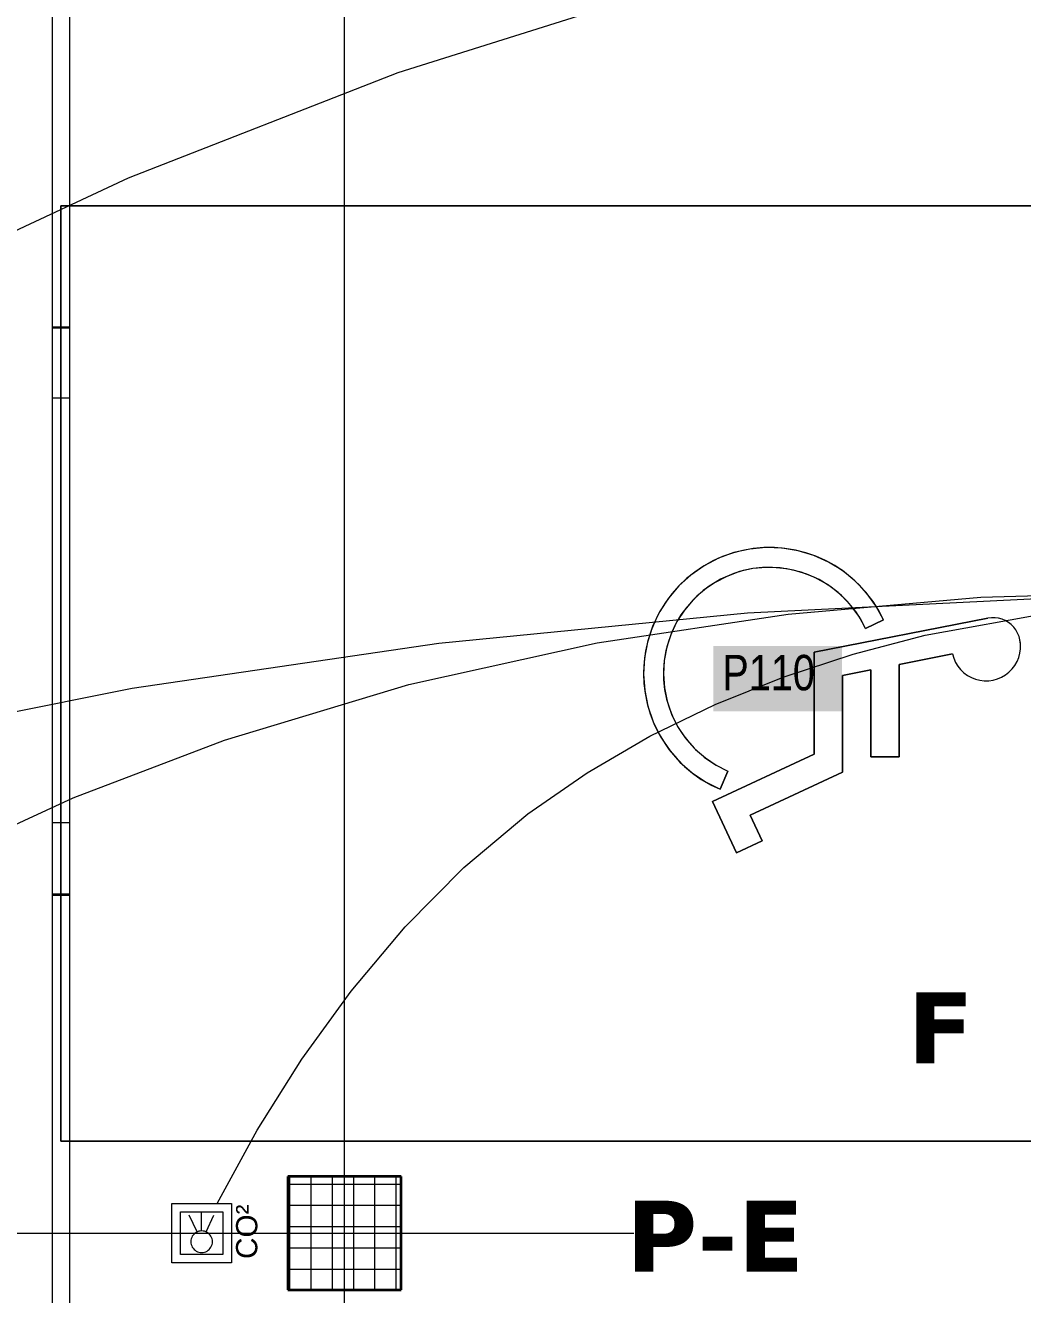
# Model space of a CAD drawing. Extents: x -1067 to 613, y -179 to 712.
# Drawn here: x -187.6 to -117.2, y 95.5 to 185.1 of the extents above; entities that cross this region are included whole.
import ezdxf
from ezdxf.lldxf.tags import DXFTag

# ---------------------------------------------------------------- set-up
doc = ezdxf.new("R2010")
doc.units = 0
doc.layers.get('0').update_dxf_attribs({"lineweight": 13})
for name, color, linetype, lineweight in [('C-PRKG-____-IDEN', 7, 'Continuous', 5), ('C-PRKG-____-OTLN', 7, 'Continuous', 9), ('S-COLS-____-MCUT', 7, 'Continuous', 35), ('S-COLS-____-OTLN', 7, 'Continuous', 9), ('S-GRID-____-OTLN', 7, 'Continuous', 5)]:
    doc.layers.add(name, color=color, linetype=linetype, lineweight=lineweight)
for name, color, linetype, lineweight, true_color in [('EL01_WAN_CO-Anlage', 7, 'Continuous', 13, 0x993300), ('EL01_WAN_Leitung_HLKS', 5, 'Continuous', 13, 0x0000ff), ('EL01_WAN_Leitung_Notbeleuchtung', 7, 'Continuous', 13, 0x009900), ('EL01_WAN_Leuchten', 7, 'Continuous', 13, 0x0080ff), ('EL01_WAN_Licht', 7, 'Continuous', 13, 0x0080ff), ('S-GRID-____-IDEN', 7, 'Continuous', 9, 0x5555aa)]:
    doc.layers.add(name, color=color, linetype=linetype, lineweight=lineweight, true_color=true_color)
doc.styles.get("Standard").update_dxf_attribs({"font": 'arial.ttf'})
tags = doc.linetypes.add('_Rasterlinie_', pattern=[0.375, 0.2, -0.05, 0.075, -0.05]).pattern_tags.tags
tags[10:11] = [DXFTag(74, 4), DXFTag(75, 0), DXFTag(340, '0'), DXFTag(46, 1.0), DXFTag(50, 0.0), DXFTag(44, 0.0), DXFTag(45, 0.0)]
tags[8:9] = [DXFTag(74, 4), DXFTag(75, 0), DXFTag(340, '0'), DXFTag(46, 1.0), DXFTag(50, 0.0), DXFTag(44, 0.0), DXFTag(45, 0.0)]
tags[6:7] = [DXFTag(74, 4), DXFTag(75, 0), DXFTag(340, '0'), DXFTag(46, 1.0), DXFTag(50, 0.0), DXFTag(44, 0.0), DXFTag(45, 0.0)]
tags[4:5] = [DXFTag(74, 4), DXFTag(75, 0), DXFTag(340, '0'), DXFTag(46, 1.0), DXFTag(50, 0.0), DXFTag(44, 0.0), DXFTag(45, 0.0)]

# ---------------------------------------------------------------- blocks, each defined once
blk = doc.blocks.new('Referenz-A0UJ3194XE', base_point=(-1062.181, -175.856))
at = {"layer": 'C-PRKG-____-IDEN', "color": 7, "linetype": 'Continuous', "ltscale": 0.13, "true_color": 0xffffff}
for points in [[(-139.054, 136.706), (-129.98, 136.706), (-139.054, 141.304)], [(-129.98, 136.706), (-139.054, 141.304), (-129.98, 141.304)]]:
    blk.add_solid(points, dxfattribs=at)
at = {"layer": 'C-PRKG-____-OTLN', "color": 0, "linetype": 'Continuous', "ltscale": 0.13}
for p, q in [((-85.097, 172.363), (-185.097, 172.363)), ((-185.097, 172.363), (-185.097, 106.376)), ((-185.097, 172.362), (-185.097, 172.363)), ((-185.097, 106.376), (-185.097, 172.362)), ((-85.097, 172.362), (-185.097, 172.362)), ((-185.097, 106.376), (-185.097, 172.362)), ((-185.097, 172.362), (-85.097, 172.362)), ((-137.613, 147.895), (-138.689, 147.501)), ((-137.709, 147.866), (-138.413, 147.616)), ((-136.985, 148.055), (-137.709, 147.866)), ((-136.495, 148.148), (-137.613, 147.895)), ((-136.249, 148.183), (-136.985, 148.055)), ((-135.355, 148.255), (-136.495, 148.148)), ((-135.504, 148.249), (-136.249, 148.183)), ((-134.756, 148.251), (-135.504, 148.249)), ((-134.209, 148.214), (-135.355, 148.255)), ((-134.011, 148.191), (-134.756, 148.251)), ((-133.079, 148.026), (-134.209, 148.214)), ((-133.274, 148.069), (-134.011, 148.191)), ((-132.549, 147.885), (-133.274, 148.069)), ((-131.982, 147.695), (-133.079, 148.026)), ((-131.842, 147.641), (-132.549, 147.885)), ((-139.705, 146.971), (-140.645, 146.315)), ((-139.748, 146.945), (-140.368, 146.527)), ((-139.095, 147.309), (-139.748, 146.945)), ((-138.689, 147.501), (-139.705, 146.971)), ((-138.413, 147.616), (-139.095, 147.309)), ((-130.937, 147.225), (-131.982, 147.695)), ((-131.159, 147.338), (-131.842, 147.641)), ((-130.503, 146.979), (-131.159, 147.338)), ((-129.961, 146.625), (-130.937, 147.225)), ((-129.88, 146.567), (-130.503, 146.979)), ((-140.645, 146.315), (-141.492, 145.544)), ((-140.951, 146.059), (-141.492, 145.544)), ((-140.368, 146.527), (-140.951, 146.059)), ((-138.559, 146.011), (-139.44, 145.471)), ((-138.123, 146.22), (-138.98, 145.774)), ((-137.611, 146.424), (-138.559, 146.011)), ((-137.217, 146.552), (-138.123, 146.22)), ((-136.951, 146.625), (-137.611, 146.424)), ((-136.275, 146.765), (-137.217, 146.552)), ((-136.275, 146.765), (-136.951, 146.625)), ((-135.314, 146.856), (-136.275, 146.765)), ((-135.59, 146.842), (-136.275, 146.765)), ((-134.9, 146.856), (-135.59, 146.842)), ((-134.349, 146.821), (-135.314, 146.856)), ((-133.87, 146.757), (-134.9, 146.856)), ((-133.397, 146.663), (-134.349, 146.821)), ((-132.864, 146.518), (-133.87, 146.757)), ((-132.473, 146.384), (-133.397, 146.663)), ((-131.901, 146.142), (-132.864, 146.518)), ((-131.592, 145.988), (-132.473, 146.384)), ((-130.998, 145.637), (-131.901, 146.142)), ((-130.77, 145.482), (-131.592, 145.988)), ((-129.07, 145.904), (-129.961, 146.625)), ((-129.293, 146.103), (-129.88, 146.567)), ((-128.748, 145.592), (-129.293, 146.103)), ((-141.492, 145.544), (-142.234, 144.671)), ((-141.492, 145.544), (-141.988, 144.985)), ((-139.771, 145.222), (-140.485, 144.572)), ((-139.44, 145.471), (-140.24, 144.814)), ((-138.98, 145.774), (-139.771, 145.222)), ((-130.261, 145.088), (-130.998, 145.637)), ((-130.019, 144.875), (-130.77, 145.482)), ((-129.596, 144.453), (-130.261, 145.088)), ((-128.28, 145.075), (-129.07, 145.904)), ((-128.248, 145.036), (-128.748, 145.592)), ((-127.602, 144.151), (-128.28, 145.075)), ((-142.234, 144.671), (-142.856, 143.709)), ((-142.436, 144.386), (-142.831, 143.752)), ((-141.989, 144.985), (-142.436, 144.386)), ((-140.485, 144.572), (-141.11, 143.836)), ((-140.24, 144.814), (-140.941, 144.054)), ((-129.353, 144.176), (-130.019, 144.875)), ((-129.015, 143.741), (-129.596, 144.453)), ((-127.796, 144.441), (-128.248, 145.036)), ((-127.395, 143.81), (-127.796, 144.441)), ((-142.856, 143.709), (-143.35, 142.675)), ((-142.832, 143.752), (-143.173, 143.087)), ((-141.347, 143.497), (-141.7, 142.905)), ((-141.11, 143.836), (-141.634, 143.026)), ((-140.941, 144.054), (-141.347, 143.497)), ((-128.782, 143.398), (-129.353, 144.176)), ((-128.638, 143.162), (-129.015, 143.74)), ((-128.317, 142.552), (-128.782, 143.398)), ((-127.049, 143.147), (-127.602, 144.151)), ((-127.05, 143.147), (-127.395, 143.81)), ((-119.441, 143.298), (-119.69, 143.267)), ((-119.441, 143.298), (-119.69, 143.266)), ((-119.189, 143.297), (-119.441, 143.298)), ((-119.189, 143.297), (-119.441, 143.298)), ((-118.939, 143.263), (-119.189, 143.297)), ((-118.939, 143.263), (-119.189, 143.297)), ((-143.35, 142.675), (-143.707, 141.586)), ((-143.457, 142.395), (-143.681, 141.682)), ((-143.173, 143.087), (-143.456, 142.396)), ((-141.634, 143.026), (-142.05, 142.154)), ((-141.701, 142.904), (-141.998, 142.282)), ((-119.69, 143.267), (-131.961, 140.882)), ((-131.961, 140.881), (-119.69, 143.266)), ((-128.317, 142.552), (-128.638, 143.162)), ((-128.317, 142.552), (-127.049, 143.147)), ((-127.049, 143.147), (-128.317, 142.552)), ((-128.317, 142.552), (-128.317, 142.552)), ((-127.049, 143.147), (-127.049, 143.147)), ((-118.697, 143.197), (-118.939, 143.263)), ((-118.697, 143.197), (-118.939, 143.263)), ((-118.464, 143.1), (-118.697, 143.197)), ((-118.464, 143.099), (-118.697, 143.197)), ((-118.247, 142.973), (-118.464, 143.1)), ((-118.247, 142.973), (-118.464, 143.099)), ((-118.048, 142.819), (-118.247, 142.973)), ((-118.048, 142.819), (-118.247, 142.973)), ((-117.871, 142.64), (-118.048, 142.819)), ((-117.871, 142.64), (-118.048, 142.819)), ((-117.718, 142.44), (-117.871, 142.64)), ((-117.718, 142.44), (-117.871, 142.64)), ((-117.593, 142.221), (-117.718, 142.44)), ((-117.594, 142.221), (-117.718, 142.44)), ((-143.707, 141.586), (-143.92, 140.461)), ((-143.681, 141.682), (-143.845, 140.953)), ((-142.237, 141.635), (-142.415, 140.969)), ((-142.05, 142.154), (-142.351, 141.237)), ((-141.998, 142.282), (-142.236, 141.635)), ((-117.498, 141.988), (-117.593, 142.221)), ((-117.498, 141.988), (-117.593, 142.221)), ((-117.434, 141.745), (-117.498, 141.988)), ((-117.434, 141.745), (-117.498, 141.988)), ((-117.394, 141.433), (-117.434, 141.745)), ((-117.4, 141.514), (-117.434, 141.745)), ((-117.389, 141.281), (-117.4, 141.514)), ((-143.845, 140.953), (-143.947, 140.213)), ((-142.351, 141.237), (-142.531, 140.289)), ((-142.415, 140.969), (-142.531, 140.289)), ((-131.961, 140.882), (-131.961, 133.683)), ((-131.961, 140.881), (-131.961, 140.882)), ((-131.961, 133.683), (-131.961, 140.881)), ((-125.961, 140.011), (-122.192, 140.743)), ((-122.192, 140.743), (-125.961, 140.011)), ((-122.192, 140.743), (-122.102, 140.442)), ((-122.192, 140.743), (-122.102, 140.441)), ((-122.192, 140.743), (-122.192, 140.743)), ((-117.518, 140.502), (-117.436, 140.806)), ((-117.518, 140.502), (-117.436, 140.806)), ((-117.436, 140.806), (-117.395, 141.118)), ((-117.436, 140.806), (-117.395, 141.117)), ((-117.395, 141.118), (-117.394, 141.433)), ((-117.395, 141.117), (-117.391, 141.199)), ((-117.391, 141.199), (-117.389, 141.281)), ((-117.389, 141.281), (-117.389, 141.281)), ((-143.92, 140.461), (-143.987, 139.317)), ((-143.947, 140.213), (-143.987, 139.466)), ((-142.531, 140.289), (-142.587, 139.325)), ((-142.531, 140.288), (-142.584, 139.601)), ((-125.961, 133.49), (-125.961, 140.011)), ((-125.961, 140.011), (-125.961, 133.49)), ((-125.961, 140.011), (-125.961, 140.011)), ((-122.102, 140.442), (-121.975, 140.154)), ((-122.102, 140.441), (-121.975, 140.154)), ((-121.975, 140.154), (-121.811, 139.885)), ((-121.975, 140.153), (-121.811, 139.885)), ((-121.811, 139.885), (-121.614, 139.639)), ((-121.811, 139.885), (-121.614, 139.639)), ((-117.985, 139.687), (-117.794, 139.937)), ((-117.985, 139.687), (-117.794, 139.937)), ((-117.794, 139.937), (-117.638, 140.211)), ((-117.794, 139.937), (-117.638, 140.21)), ((-117.638, 140.211), (-117.518, 140.502)), ((-117.638, 140.21), (-117.518, 140.501)), ((-143.987, 139.418), (-143.988, 139.369)), ((-143.988, 139.37), (-143.988, 139.369)), ((-143.988, 139.369), (-143.96, 138.671)), ((-143.987, 139.466), (-143.987, 139.418)), ((-143.987, 139.317), (-143.907, 138.174)), ((-142.587, 139.325), (-142.519, 138.362)), ((-142.584, 139.601), (-142.574, 138.912)), ((-142.573, 138.911), (-142.5, 138.226)), ((-129.961, 139.234), (-127.961, 139.622)), ((-127.961, 139.622), (-129.961, 139.233)), ((-129.961, 132.41), (-129.961, 139.234)), ((-129.961, 139.233), (-129.961, 139.234)), ((-129.961, 139.233), (-129.961, 132.41)), ((-127.961, 139.622), (-127.961, 133.49)), ((-127.961, 133.49), (-127.961, 139.622)), ((-127.961, 139.622), (-127.961, 139.622)), ((-121.614, 139.639), (-121.386, 139.421)), ((-121.614, 139.639), (-121.386, 139.421)), ((-121.386, 139.421), (-121.133, 139.235)), ((-121.386, 139.421), (-121.133, 139.234)), ((-121.133, 139.235), (-120.857, 139.082)), ((-121.133, 139.234), (-120.857, 139.082)), ((-120.857, 139.082), (-120.564, 138.967)), ((-120.857, 139.082), (-120.564, 138.966)), ((-120.564, 138.967), (-120.259, 138.89)), ((-120.564, 138.966), (-120.259, 138.89)), ((-120.259, 138.89), (-119.946, 138.854)), ((-120.259, 138.89), (-119.946, 138.853)), ((-119.946, 138.854), (-119.631, 138.858)), ((-119.946, 138.853), (-119.631, 138.857)), ((-119.631, 138.858), (-119.32, 138.902)), ((-119.631, 138.857), (-119.32, 138.902)), ((-119.32, 138.902), (-119.016, 138.987)), ((-119.32, 138.902), (-119.016, 138.987)), ((-119.016, 138.987), (-118.727, 139.11)), ((-119.016, 138.987), (-118.727, 139.11)), ((-118.727, 139.11), (-118.455, 139.27)), ((-118.727, 139.11), (-118.455, 139.269)), ((-118.455, 139.27), (-118.207, 139.463)), ((-118.455, 139.269), (-118.207, 139.463)), ((-118.207, 139.463), (-117.985, 139.687)), ((-118.206, 139.463), (-117.985, 139.687)), ((-143.96, 138.671), (-143.878, 137.976)), ((-143.907, 138.174), (-143.68, 137.051)), ((-143.878, 137.976), (-143.73, 137.244)), ((-142.519, 138.362), (-142.328, 137.416)), ((-142.5, 138.226), (-142.363, 137.55)), ((-143.73, 137.244), (-143.521, 136.527)), ((-143.68, 137.051), (-143.31, 135.967)), ((-142.363, 137.549), (-142.165, 136.889)), ((-142.328, 137.416), (-142.017, 136.503)), ((-143.52, 136.526), (-143.252, 135.829)), ((-142.165, 136.889), (-141.907, 136.25)), ((-142.017, 136.503), (-141.59, 135.637)), ((-141.906, 136.249), (-141.591, 135.636)), ((-143.31, 135.967), (-142.804, 134.939)), ((-143.252, 135.829), (-142.926, 135.157)), ((-141.591, 135.636), (-141.22, 135.055)), ((-141.59, 135.637), (-141.056, 134.833)), ((-142.925, 135.156), (-142.544, 134.514)), ((-142.804, 134.939), (-142.17, 133.984)), ((-142.544, 134.514), (-142.11, 133.905)), ((-141.219, 135.055), (-140.797, 134.51)), ((-141.056, 134.833), (-140.423, 134.104)), ((-140.797, 134.51), (-140.326, 134.007)), ((-142.17, 133.984), (-141.419, 133.12)), ((-142.109, 133.905), (-141.625, 133.336)), ((-140.423, 134.104), (-139.701, 133.463)), ((-140.325, 134.006), (-139.628, 133.406)), ((-139.701, 133.463), (-138.903, 132.92)), ((-131.961, 133.683), (-139.12, 130.345)), ((-139.12, 130.345), (-131.961, 133.683)), ((-131.961, 133.683), (-131.961, 133.683)), ((-127.961, 133.49), (-125.961, 133.49)), ((-127.961, 133.489), (-127.961, 133.49)), ((-125.961, 133.489), (-127.961, 133.489)), ((-125.961, 133.489), (-125.961, 133.49)), ((-141.625, 133.336), (-141.096, 132.809)), ((-141.419, 133.12), (-140.562, 132.359)), ((-141.095, 132.808), (-140.523, 132.328)), ((-139.628, 133.406), (-138.864, 132.896)), ((-138.903, 132.92), (-138.042, 132.484)), ((-138.864, 132.896), (-138.042, 132.483)), ((-140.562, 132.359), (-139.615, 131.714)), ((-140.523, 132.328), (-139.912, 131.897)), ((-139.912, 131.897), (-139.267, 131.519)), ((-139.615, 131.714), (-138.592, 131.197)), ((-138.592, 131.197), (-138.042, 132.484)), ((-138.042, 132.483), (-138.592, 131.197)), ((-138.042, 132.484), (-138.042, 132.483)), ((-136.463, 129.378), (-129.961, 132.41)), ((-129.961, 132.409), (-136.463, 129.378)), ((-129.961, 132.409), (-129.961, 132.41)), ((-139.267, 131.519), (-138.592, 131.196)), ((-138.592, 131.196), (-138.592, 131.197)), ((-139.12, 130.345), (-137.43, 126.721)), ((-137.43, 126.721), (-139.12, 130.345)), ((-139.12, 130.345), (-139.12, 130.345)), ((-135.617, 127.566), (-136.463, 129.378)), ((-136.463, 129.378), (-135.618, 127.566)), ((-136.463, 129.378), (-136.463, 129.378)), ((-137.43, 126.721), (-135.617, 127.566)), ((-135.617, 127.566), (-137.43, 126.72)), ((-135.617, 127.566), (-135.617, 127.566)), ((-137.43, 126.72), (-137.43, 126.721)), ((-85.097, 106.376), (-185.097, 106.376)), ((-185.097, 106.376), (-85.097, 106.376)), ((-85.097, 106.376), (-185.097, 106.376)), ((-185.097, 106.376), (-185.097, 106.376))]:
    blk.add_line(p, q, dxfattribs=at)
at = {"layer": 'S-COLS-____-MCUT', "color": 0, "linetype": 'Continuous', "ltscale": 0.35}
for p, q in [((-161.097, 103.876), (-169.097, 103.876)), ((-169.097, 103.876), (-169.097, 95.876)), ((-161.097, 95.876), (-161.097, 103.876)), ((-169.097, 95.876), (-161.097, 95.876))]:
    blk.add_line(p, q, dxfattribs=at)
at = {"layer": 'S-COLS-____-OTLN', "color": 0, "linetype": 'Continuous', "ltscale": 0.13}
for p, q in [((-169.097, 103.345), (-161.097, 103.345)), ((-168.937, 95.876), (-168.937, 103.876)), ((-167.437, 95.876), (-167.437, 103.876)), ((-165.937, 95.876), (-165.937, 103.876)), ((-164.437, 95.876), (-164.437, 103.876)), ((-162.937, 95.876), (-162.937, 103.876)), ((-161.437, 95.876), (-161.437, 103.876)), ((-169.097, 101.845), (-161.097, 101.845)), ((-169.097, 100.345), (-161.097, 100.345)), ((-169.097, 98.845), (-161.097, 98.845)), ((-169.097, 97.345), (-161.097, 97.345))]:
    blk.add_line(p, q, dxfattribs=at)
at = {"layer": 'S-GRID-____-OTLN', "color": 0, "linetype": '_Rasterlinie_', "ltscale": 0.13}
for p, q in [((-165.097, -171.085), (-165.097, 546.376)), ((-1046.541, 99.876), (-144.669, 99.876))]:
    blk.add_line(p, q, dxfattribs=at)
at = {"layer": 'C-PRKG-____-IDEN', "color": 0, "linetype": 'Continuous', "ltscale": 0.13, "insert": (-138.429, 140.679), "char_height": 2.5, "attachment_point": 1}
blk.add_mtext('{\\W0.8;\\fArial;P110}', dxfattribs=at)
at = {"layer": 'S-GRID-____-IDEN', "color": 0, "linetype": 'Continuous', "lineweight": 5, "ltscale": 0.13, "char_height": 5, "attachment_point": 1}
for s, insert in [('{\\fVerdana|b1|i0;F}', (-125.382, 116.867)), ('{\\fVerdana|b1|i0;P-E}', (-145.219, 102.167))]:
    blk.add_mtext(s, dxfattribs=dict(at, insert=insert))
blk = doc.blocks.new('Leitung-A0UJ31NYXE', base_point=(-174.071, 101.976))
at = {"color": 0, "linetype": 'ByBlock', "lineweight": -2, "ltscale": 0.13}
for p, q in [((-113.784, 143.932), (-103.331, 144.821)), ((-103.331, 144.821), (-93.007, 144.844)), ((-124.13, 142.064), (-113.784, 143.932)), ((-129.189, 140.727), (-124.13, 142.064)), ((-134.133, 139.103), (-129.189, 140.727)), ((-138.931, 137.178), (-134.133, 139.103)), ((-143.555, 134.938), (-138.931, 137.178)), ((-147.975, 132.368), (-143.555, 134.938)), ((-152.162, 129.456), (-147.975, 132.368)), ((-156.657, 125.678), (-152.162, 129.456)), ((-160.808, 121.493), (-156.657, 125.678)), ((-164.621, 116.965), (-160.808, 121.493)), ((-168.099, 112.159), (-164.621, 116.965)), ((-171.248, 107.141), (-168.099, 112.159)), ((-174.071, 101.976), (-171.248, 107.141))]:
    blk.add_line(p, q, dxfattribs=at)
blk = doc.blocks.new('LED-Langfeldleuchte 37W-A0UJ31SWXE', base_point=(-185.695, 128.827))
at = {"color": 0, "linetype": 'ByBlock', "lineweight": -2, "ltscale": 0.13}
for p, q in [((-185.695, 158.819), (-185.695, 158.826)), ((-185.695, 128.834), (-185.695, 158.826)), ((-185.695, 158.826), (-184.495, 158.826)), ((-185.695, 128.827), (-185.695, 158.819)), ((-185.695, 158.819), (-184.495, 158.819)), ((-184.495, 158.819), (-184.495, 158.826)), ((-184.495, 158.826), (-184.495, 128.834)), ((-184.495, 158.819), (-184.495, 128.827)), ((-185.695, 128.827), (-185.695, 128.834)), ((-184.495, 128.834), (-185.695, 128.834)), ((-184.495, 128.827), (-185.695, 128.827)), ((-184.495, 128.827), (-184.495, 128.834))]:
    blk.add_line(p, q, dxfattribs=at)
blk = doc.blocks.new('Kabelkanal-A0UJ31V0XE', base_point=(-185.695, 83.731))
at = {"color": 0, "linetype": 'ByBlock', "lineweight": -2, "ltscale": 0.13}
for p, q in [((-185.695, 123.723), (-185.695, 123.751)), ((-185.695, 123.751), (-184.495, 123.751)), ((-185.695, 83.76), (-185.695, 123.751)), ((-185.695, 123.723), (-184.495, 123.723)), ((-185.695, 83.731), (-185.695, 123.723)), ((-184.495, 123.723), (-184.495, 123.751)), ((-184.495, 123.751), (-184.495, 83.76)), ((-184.495, 123.723), (-184.495, 83.731)), ((-185.695, 83.731), (-185.695, 83.76)), ((-184.495, 83.76), (-185.695, 83.76)), ((-184.495, 83.731), (-185.695, 83.731)), ((-184.495, 83.731), (-184.495, 83.76))]:
    blk.add_line(p, q, dxfattribs=at)
blk = doc.blocks.new('Leitung-A0UJ31VOXE', base_point=(-266.087, -115.902))
at = {"color": 0, "linetype": 'ByBlock', "lineweight": -2, "ltscale": 0.13}
for p, q in [((-161.291, 181.778), (-141.788, 187.912)), ((-180.333, 174.329), (-161.291, 181.778)), ((-189.51, 170.05), (-180.333, 174.329))]:
    blk.add_line(p, q, dxfattribs=at)
blk = doc.blocks.new('Gasmelder-A0UJ31W6XE', base_point=(-177.267, 97.776))
at = {"color": 0, "linetype": 'ByBlock', "lineweight": -2, "ltscale": 0.13}
for p, q in [((-177.267, 97.776), (-177.267, 101.976)), ((-177.267, 101.976), (-173.067, 101.976)), ((-175.167, 100.037), (-175.167, 101.333)), ((-173.067, 101.976), (-173.067, 97.776)), ((-175.488, 99.966), (-176.036, 101.14)), ((-174.845, 99.966), (-174.297, 101.14)), ((-175.902, 99.473), (-175.921, 99.375)), ((-175.87, 99.567), (-175.902, 99.473)), ((-175.826, 99.656), (-175.87, 99.567)), ((-175.77, 99.739), (-175.826, 99.656)), ((-175.705, 99.814), (-175.77, 99.739)), ((-175.63, 99.88), (-175.705, 99.814)), ((-175.547, 99.935), (-175.63, 99.88)), ((-175.458, 99.979), (-175.547, 99.935)), ((-175.364, 100.011), (-175.458, 99.979)), ((-175.266, 100.03), (-175.364, 100.011)), ((-175.167, 100.037), (-175.266, 100.03)), ((-175.067, 100.03), (-175.167, 100.037)), ((-174.97, 100.011), (-175.067, 100.03)), ((-174.875, 99.979), (-174.97, 100.011)), ((-174.786, 99.935), (-174.875, 99.979)), ((-174.703, 99.88), (-174.786, 99.935)), ((-174.628, 99.814), (-174.703, 99.88)), ((-174.563, 99.739), (-174.628, 99.814)), ((-174.507, 99.656), (-174.563, 99.739)), ((-174.463, 99.567), (-174.507, 99.656)), ((-174.431, 99.473), (-174.463, 99.567)), ((-174.412, 99.375), (-174.431, 99.473)), ((-175.921, 99.375), (-175.928, 99.276)), ((-175.928, 99.276), (-175.921, 99.176)), ((-175.921, 99.176), (-175.902, 99.079)), ((-175.902, 99.079), (-175.87, 98.985)), ((-175.87, 98.985), (-175.826, 98.895)), ((-175.826, 98.895), (-175.77, 98.812)), ((-175.77, 98.812), (-175.705, 98.738)), ((-175.705, 98.738), (-175.63, 98.672)), ((-175.63, 98.672), (-175.547, 98.617)), ((-175.547, 98.617), (-175.458, 98.573)), ((-175.458, 98.573), (-175.364, 98.541)), ((-175.364, 98.541), (-175.266, 98.521)), ((-175.266, 98.521), (-175.167, 98.515)), ((-175.167, 98.515), (-175.067, 98.521)), ((-175.067, 98.521), (-174.97, 98.541)), ((-174.97, 98.541), (-174.875, 98.573)), ((-174.875, 98.573), (-174.786, 98.617)), ((-174.786, 98.617), (-174.703, 98.672)), ((-174.703, 98.672), (-174.628, 98.738)), ((-174.628, 98.738), (-174.563, 98.812)), ((-174.563, 98.812), (-174.507, 98.895)), ((-174.507, 98.895), (-174.463, 98.985)), ((-174.463, 98.985), (-174.431, 99.079)), ((-174.431, 99.079), (-174.412, 99.176)), ((-174.406, 99.276), (-174.412, 99.375)), ((-174.412, 99.176), (-174.406, 99.276)), ((-173.067, 97.776), (-177.267, 97.776))]:
    blk.add_line(p, q, dxfattribs=at)
blk = doc.blocks.new('Bemerkung 1-A0UJ31W8XE', base_point=(-172.74, 98.059))
at = {"color": 0, "lineweight": -2, "insert": (-172.74, 98.059), "char_height": 1.5, "attachment_point": 1, "rotation": 90}
blk.add_mtext('{\\fArial;CO²}', dxfattribs=at)
blk = doc.blocks.new('Deckendose UP-A0UJ3224XE', base_point=(-176.667, 98.376))
at = {"color": 0, "lineweight": -2}
for p, q in [((-176.667, 98.376), (-176.667, 101.376)), ((-176.667, 101.376), (-173.667, 101.376)), ((-173.667, 101.376), (-173.667, 98.376)), ((-173.667, 98.376), (-176.667, 98.376))]:
    blk.add_line(p, q, dxfattribs=at)
blk = doc.blocks.new('Kabelkanal-A0UJ3258XE', base_point=(-185.695, 163.783))
at = {"color": 0, "linetype": 'ByBlock', "lineweight": -2, "ltscale": 0.13}
for p, q in [((-185.695, 203.774), (-185.695, 203.803)), ((-185.695, 203.803), (-184.495, 203.803)), ((-185.695, 163.811), (-185.695, 203.803)), ((-185.695, 203.774), (-184.495, 203.774)), ((-185.695, 163.783), (-185.695, 203.774)), ((-184.495, 203.774), (-184.495, 203.803)), ((-184.495, 203.803), (-184.495, 163.811)), ((-184.495, 203.774), (-184.495, 163.783)), ((-185.695, 163.783), (-185.695, 163.811)), ((-184.495, 163.811), (-185.695, 163.811)), ((-184.495, 163.783), (-185.695, 163.783)), ((-184.495, 163.783), (-184.495, 163.811))]:
    blk.add_line(p, q, dxfattribs=at)
blk = doc.blocks.new('Leitung-A0UJ325AXE', base_point=(-232.945, 101.043))
at = {"color": 0, "linetype": 'ByBlock', "lineweight": -2, "ltscale": 0.13}
for p, q in [((-120.194, 144.744), (-106.576, 145.159)), ((-133.782, 143.554), (-120.194, 144.744)), ((-147.258, 141.522), (-133.782, 143.554)), ((-160.543, 138.581), (-147.258, 141.522)), ((-173.556, 134.664), (-160.543, 138.581)), ((-184.23, 130.585), (-173.556, 134.664)), ((-194.628, 125.824), (-184.23, 130.585))]:
    blk.add_line(p, q, dxfattribs=at)
blk = doc.blocks.new('Kabelkanal-A0UJ3280XE', base_point=(-185.695, 123.771))
at = {"color": 0, "linetype": 'ByBlock', "lineweight": -2, "ltscale": 0.13}
for p, q in [((-185.695, 163.763), (-185.695, 163.791)), ((-185.695, 163.791), (-184.495, 163.791)), ((-185.695, 123.8), (-185.695, 163.791)), ((-185.695, 163.763), (-184.495, 163.763)), ((-185.695, 123.771), (-185.695, 163.763)), ((-184.495, 163.763), (-184.495, 163.791)), ((-184.495, 163.791), (-184.495, 123.8)), ((-184.495, 163.763), (-184.495, 123.771)), ((-185.695, 123.771), (-185.695, 123.8)), ((-184.495, 123.8), (-185.695, 123.8)), ((-184.495, 123.771), (-185.695, 123.771)), ((-184.495, 123.771), (-184.495, 123.8))]:
    blk.add_line(p, q, dxfattribs=at)
blk = doc.blocks.new('Leitung-A0UJ32BCXE', base_point=(-296.295, 100.862))
at = {"color": 0, "linetype": 'ByBlock', "lineweight": -2, "ltscale": 0.13}
for p, q in [((-114.82, 144.703), (-136.652, 143.615)), ((-136.652, 143.615), (-158.429, 141.486)), ((-158.429, 141.486), (-180.08, 138.299)), ((-180.08, 138.299), (-201.532, 134.034))]:
    blk.add_line(p, q, dxfattribs=at)

msp = doc.modelspace()

# ---------------------------------------------------------------- block references
at = {"color": 9, "lineweight": 25, "ltscale": 0.25, "true_color": 0xc0c0c0}
msp.add_blockref('Referenz-A0UJ3194XE', (-1062.181, -175.856), dxfattribs=at)
at = {"layer": 'EL01_WAN_CO-Anlage', "ltscale": 0.13}
for name, p in [('Gasmelder-A0UJ31W6XE', (-177.267, 97.776)), ('Bemerkung 1-A0UJ31W8XE', (-172.74, 98.059))]:
    msp.add_blockref(name, p, dxfattribs=at)
at = {"layer": 'EL01_WAN_Leitung_HLKS', "ltscale": 0.13}
for name, p in [('Leitung-A0UJ325AXE', (-232.945, 101.043)), ('Leitung-A0UJ32BCXE', (-296.295, 100.862)), ('Leitung-A0UJ31NYXE', (-174.071, 101.976))]:
    msp.add_blockref(name, p, dxfattribs=at)
at = {"layer": 'EL01_WAN_Leitung_Notbeleuchtung', "ltscale": 0.13}
msp.add_blockref('Leitung-A0UJ31VOXE', (-266.087, -115.902), dxfattribs=at)
at = {"layer": 'EL01_WAN_Leuchten', "ltscale": 0.13}
for name, p in [('Kabelkanal-A0UJ3258XE', (-185.695, 163.783)), ('Kabelkanal-A0UJ3280XE', (-185.695, 123.771)), ('LED-Langfeldleuchte 37W-A0UJ31SWXE', (-185.695, 128.827)), ('Kabelkanal-A0UJ31V0XE', (-185.695, 83.731))]:
    msp.add_blockref(name, p, dxfattribs=at)
at = {"layer": 'EL01_WAN_Licht', "linetype": 'Continuous', "ltscale": 0.13}
msp.add_blockref('Deckendose UP-A0UJ3224XE', (-176.667, 98.376), dxfattribs=at)

doc.saveas('drawing.dxf')
